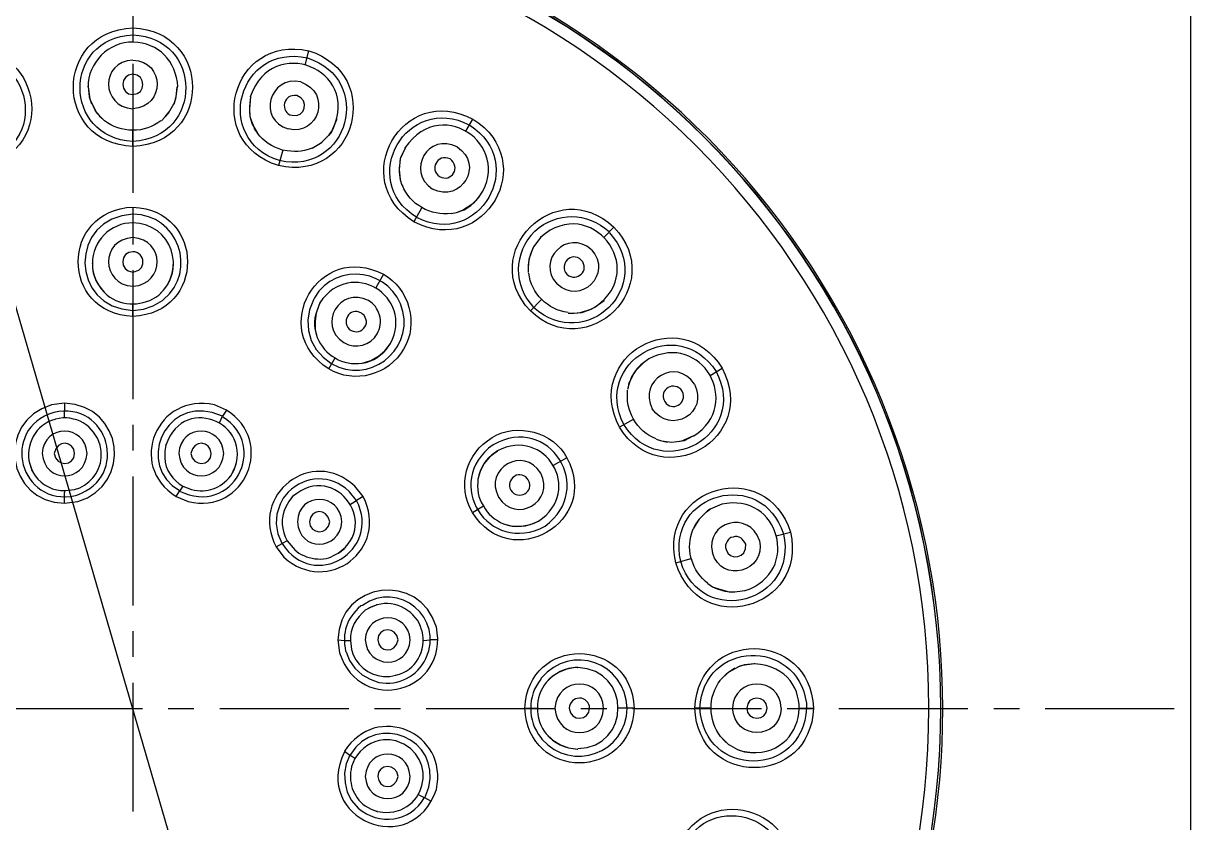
# Model space of a CAD drawing. Header units: millimetres. Extents: x 3631 to 3841, y 294 to 591.
# Drawn here: x 3679.7 to 3737.2, y 500.8 to 540.2 of the extents above; entities that cross this region are included whole.
import ezdxf

# ---------------------------------------------------------------- set-up
doc = ezdxf.new("R2010")
doc.units = ezdxf.units.MM
doc.header["$LTSCALE"] = 0.1
doc.linetypes.add('CENTERX2', pattern=[101.6, 63.5, -12.7, 12.7, -12.7])
for name, color, linetype in [('_U+B808_U+C774_U+C5B4 1', 7, 'Continuous'), ('CENTER', 1, 'CENTERX2'), ('DIM', 3, 'Continuous')]:
    doc.layers.add(name, color=color, linetype=linetype)

msp = doc.modelspace()

# ---------------------------------------------------------------- linework, layer by layer
at = {"layer": '_U+B808_U+C774_U+C5B4 1', "color": 7, "lineweight": 30}
for p, q in [((3685.116, 539.964), (3685.116, 539.264)), ((3693.593, 538.134), (3693.781, 538.834)), ((3682.91, 537.058), (3682.91, 537.085)), ((3682.91, 537.058), (3682.991, 536.466)), ((3682.91, 537.058), (3682.964, 536.574)), ((3687.296, 537.058), (3687.215, 536.466)), ((3687.242, 536.574), (3687.296, 537.058)), ((3687.296, 537.058), (3687.323, 537.058)), ((3682.964, 536.574), (3682.991, 536.466)), ((3682.991, 536.466), (3683.045, 536.331)), ((3682.991, 536.466), (3683.071, 536.224)), ((3683.045, 536.331), (3683.341, 535.766)), ((3686.866, 535.766), (3687.135, 536.224)), ((3687.215, 536.466), (3687.135, 536.224)), ((3687.162, 536.304), (3687.135, 536.197)), ((3687.215, 536.466), (3687.162, 536.304)), ((3687.215, 536.466), (3687.242, 536.574)), ((3690.902, 536.574), (3690.848, 535.982)), ((3690.902, 536.574), (3690.848, 536.089)), ((3690.902, 536.6), (3690.902, 536.574)), ((3683.152, 536.089), (3683.26, 535.901)), ((3683.448, 535.659), (3683.26, 535.901)), ((3683.341, 535.766), (3683.717, 535.39)), ((3683.502, 535.578), (3683.448, 535.659)), ((3686.516, 535.39), (3686.866, 535.766)), ((3686.704, 535.578), (3686.892, 535.82)), ((3690.848, 536.089), (3690.848, 535.982)), ((3690.848, 535.982), (3690.848, 535.874)), ((3690.848, 535.982), (3690.875, 535.605)), ((3690.848, 535.874), (3690.875, 535.605)), ((3690.875, 535.605), (3690.983, 535.228)), ((3690.875, 535.605), (3690.956, 535.363)), ((3683.502, 535.578), (3683.717, 535.39)), ((3686.516, 535.39), (3686.704, 535.578)), ((3690.956, 535.363), (3691.063, 535.094)), ((3690.983, 535.228), (3691.252, 534.771)), ((3691.063, 535.094), (3691.09, 534.986)), ((3694.911, 534.878), (3695.153, 535.443)), ((3695.153, 535.443), (3695.153, 535.47)), ((3701.504, 534.878), (3701.854, 535.47)), ((3685.116, 534.125), (3685.116, 534.905)), ((3691.09, 534.986), (3691.252, 534.771)), ((3694.4, 534.313), (3694.777, 534.69)), ((3694.75, 534.663), (3694.83, 534.744)), ((3694.777, 534.69), (3694.911, 534.878)), ((3694.911, 534.878), (3694.83, 534.744)), ((3694.911, 534.878), (3694.965, 534.986)), ((3692.489, 533.937), (3692.274, 533.183)), ((3692.436, 533.963), (3692.489, 533.937)), ((3693.943, 534.044), (3694.185, 534.179)), ((3693.943, 534.044), (3694.185, 534.179)), ((3694.185, 534.179), (3694.427, 534.34)), ((3694.185, 534.179), (3694.4, 534.313)), ((3698.517, 534.044), (3698.275, 533.506)), ((3698.517, 534.044), (3698.302, 533.614)), ((3698.517, 534.071), (3698.517, 534.044)), ((3698.275, 533.506), (3698.221, 532.995)), ((3698.275, 533.506), (3698.248, 533.371)), ((3698.302, 533.614), (3698.275, 533.506)), ((3698.221, 533.102), (3698.221, 532.86)), ((3698.221, 532.995), (3698.275, 532.483)), ((3698.221, 532.86), (3698.248, 532.591)), ((3698.248, 532.591), (3698.275, 532.483)), ((3698.275, 532.483), (3698.356, 532.214)), ((3698.275, 532.483), (3698.356, 532.214)), ((3701.746, 531.219), (3702.123, 531.595)), ((3702.123, 531.595), (3702.311, 531.865)), ((3702.311, 531.865), (3702.311, 531.891)), ((3685.116, 531.138), (3685.116, 530.358)), ((3699.324, 531.084), (3698.948, 530.411)), ((3701.046, 530.869), (3701.423, 531.003)), ((3701.342, 530.977), (3701.8, 531.273)), ((3701.423, 531.003), (3701.746, 531.219)), ((3701.8, 531.273), (3701.934, 531.38)), ((3701.934, 531.38), (3702.015, 531.461)), ((3700.777, 530.815), (3701.046, 530.869)), ((3700.777, 530.815), (3701.046, 530.869)), ((3701.046, 530.869), (3701.342, 530.977)), ((3708.312, 529.658), (3708.796, 530.142)), ((3708.554, 529.9), (3708.554, 529.927)), ((3708.581, 529.873), (3708.554, 529.9)), ((3705.19, 529.658), (3704.841, 529.174)), ((3705.19, 529.658), (3704.894, 529.254)), ((3705.19, 529.658), (3705.19, 529.685)), ((3704.733, 528.931), (3704.598, 528.555)), ((3704.679, 528.824), (3704.625, 528.582)), ((3704.787, 529.066), (3704.679, 528.824)), ((3704.841, 529.174), (3704.733, 528.931)), ((3704.841, 529.174), (3704.787, 529.066)), ((3704.894, 529.254), (3704.841, 529.174)), ((3704.625, 528.582), (3704.571, 528.286)), ((3704.598, 528.555), (3704.571, 528.178)), ((3704.571, 528.286), (3704.571, 528.178)), ((3704.571, 528.178), (3704.571, 527.909)), ((3704.571, 528.178), (3704.571, 527.909)), ((3697.441, 527.828), (3697.064, 527.156)), ((3686.112, 526.268), (3686.57, 526.537)), ((3686.57, 526.537), (3686.623, 526.59)), ((3693.996, 526.564), (3693.808, 526.079)), ((3694.05, 526.671), (3693.996, 526.564)), ((3694.319, 526.429), (3694.265, 526.294)), ((3694.319, 526.402), (3694.265, 526.294)), ((3705.217, 526.564), (3704.679, 526.025)), ((3707.827, 526.187), (3708.312, 526.537)), ((3708.312, 526.537), (3708.312, 526.564)), ((3685.116, 525.756), (3685.116, 526.375)), ((3685.116, 526.052), (3685.628, 526.106)), ((3685.628, 526.106), (3686.112, 526.268)), ((3693.808, 526.079), (3693.727, 525.568)), ((3694.131, 525.918), (3694.077, 525.514)), ((3694.265, 526.294), (3694.131, 525.918)), ((3706.536, 525.918), (3706.832, 525.918)), ((3706.536, 525.918), (3706.832, 525.918)), ((3706.832, 525.918), (3707.208, 525.945)), ((3706.832, 525.918), (3707.128, 525.945)), ((3707.128, 525.945), (3707.666, 526.106)), ((3707.208, 525.945), (3707.585, 526.079)), ((3707.585, 526.079), (3707.827, 526.187)), ((3707.666, 526.106), (3707.827, 526.187)), ((3707.827, 526.187), (3707.908, 526.241)), ((3693.727, 525.568), (3693.754, 525.057)), ((3694.077, 525.514), (3694.077, 525.11)), ((3693.754, 525.057), (3693.889, 524.572)), ((3694.077, 525.11), (3694.185, 524.707)), ((3693.889, 524.572), (3694.131, 524.115)), ((3694.131, 524.115), (3694.481, 523.738)), ((3697.521, 524.061), (3697.79, 524.411)), ((3697.71, 524.303), (3697.79, 524.411)), ((3694.481, 523.738), (3694.857, 523.442)), ((3694.75, 523.173), (3695.073, 523.711)), ((3696.391, 523.442), (3696.822, 523.577)), ((3696.822, 523.577), (3697.198, 523.792)), ((3697.198, 523.792), (3697.521, 524.061)), ((3710.518, 523.657), (3710.115, 523.361)), ((3710.518, 523.657), (3710.249, 523.469)), ((3710.518, 523.657), (3710.518, 523.684)), ((3694.857, 523.442), (3694.911, 523.415)), ((3709.872, 523.092), (3709.657, 522.769)), ((3709.792, 522.985), (3709.684, 522.769)), ((3709.953, 523.2), (3709.792, 522.985)), ((3710.249, 523.469), (3709.872, 523.092)), ((3710.034, 523.281), (3709.953, 523.2)), ((3710.115, 523.361), (3710.034, 523.281)), ((3713.532, 522.85), (3714.124, 523.2)), ((3709.523, 522.393), (3709.469, 522.151)), ((3709.523, 522.393), (3709.469, 522.151)), ((3709.657, 522.769), (3709.523, 522.393)), ((3709.523, 522.393), (3709.55, 522.5)), ((3709.684, 522.769), (3709.55, 522.5)), ((3681.753, 521.478), (3681.107, 521.397)), ((3681.753, 521.478), (3681.753, 521.101)), ((3689.718, 521.128), (3689.126, 521.397)), ((3681.295, 520.697), (3681.269, 520.671)), ((3681.753, 520.751), (3681.753, 521.101)), ((3689.529, 520.832), (3689.018, 521.02)), ((3689.368, 520.509), (3689.529, 520.832)), ((3689.718, 521.128), (3689.529, 520.832)), ((3709.738, 520.671), (3709.065, 520.294)), ((3710.868, 519.702), (3711.137, 519.621)), ((3710.868, 519.702), (3711.137, 519.621)), ((3711.137, 519.621), (3711.648, 519.567)), ((3711.137, 519.621), (3711.433, 519.567)), ((3711.648, 519.567), (3712.133, 519.621)), ((3711.971, 519.594), (3712.133, 519.621)), ((3712.133, 519.621), (3712.698, 519.863)), ((3712.133, 519.621), (3712.267, 519.648)), ((3712.267, 519.648), (3712.698, 519.863)), ((3712.698, 519.863), (3712.725, 519.863)), ((3683.556, 519.11), (3683.502, 519.406)), ((3683.556, 519.11), (3683.502, 519.406)), ((3683.556, 518.787), (3683.556, 519.11)), ((3683.556, 518.787), (3683.556, 519.11)), ((3686.731, 519.406), (3686.677, 519.11)), ((3686.731, 519.406), (3686.677, 519.11)), ((3686.677, 519.11), (3686.677, 518.787)), ((3686.677, 519.11), (3686.677, 518.787)), ((3702.957, 519.056), (3702.661, 518.814)), ((3680.031, 518.491), (3680.138, 518.168)), ((3680.031, 518.491), (3680.138, 518.195)), ((3690.095, 518.195), (3690.202, 518.491)), ((3702.392, 518.491), (3702.203, 518.114)), ((3702.661, 518.814), (3702.392, 518.491)), ((3706.482, 518.787), (3705.809, 518.41)), ((3680.138, 518.195), (3680.3, 517.899)), ((3680.138, 518.168), (3680.3, 517.899)), ((3689.933, 517.899), (3690.095, 518.195)), ((3702.203, 518.114), (3702.096, 517.737)), ((3681.78, 517.172), (3682.237, 517.226)), ((3687.565, 517.388), (3687.404, 517.146)), ((3687.565, 517.388), (3687.996, 517.226)), ((3696.445, 516.876), (3696.041, 517.388)), ((3681.753, 517.065), (3681.78, 517.172)), ((3681.753, 516.876), (3681.753, 517.065)), ((3681.753, 516.554), (3681.753, 516.876)), ((3681.753, 516.554), (3682.399, 516.634)), ((3682.291, 516.93), (3682.345, 516.957)), ((3687.242, 516.876), (3687.404, 517.146)), ((3687.242, 516.876), (3687.834, 516.634)), ((3692.516, 516.796), (3692.355, 516.5)), ((3692.759, 517.092), (3692.516, 516.796)), ((3692.785, 516.634), (3692.624, 516.338)), ((3692.785, 516.634), (3692.624, 516.338)), ((3692.974, 516.876), (3692.785, 516.634)), ((3692.974, 516.876), (3692.785, 516.634)), ((3695.772, 517.119), (3695.745, 517.146)), ((3696.122, 516.688), (3695.772, 517.119)), ((3695.826, 516.5), (3696.122, 516.688)), ((3696.445, 516.876), (3696.122, 516.688)), ((3692.355, 516.5), (3692.193, 516.015)), ((3701.827, 516.096), (3702.365, 516.419)), ((3713.397, 516.177), (3712.967, 515.746)), ((3713.317, 516.096), (3712.994, 515.773)), ((3713.344, 516.123), (3713.532, 516.258)), ((3713.532, 516.258), (3713.397, 516.177)), ((3714.097, 516.5), (3713.532, 516.258)), ((3713.64, 516.311), (3713.532, 516.258)), ((3714.097, 516.5), (3713.64, 516.311)), ((3714.097, 516.5), (3714.097, 516.527)), ((3692.193, 516.015), (3692.167, 515.531)), ((3692.167, 515.531), (3692.247, 515.047)), ((3703.361, 515.531), (3703.791, 515.423)), ((3704.249, 515.423), (3704.679, 515.504)), ((3704.679, 515.504), (3705.083, 515.666)), ((3712.967, 515.746), (3712.698, 515.289)), ((3712.832, 515.531), (3712.698, 515.289)), ((3712.994, 515.773), (3712.832, 515.531)), ((3692.247, 515.047), (3692.436, 514.589)), ((3703.791, 515.423), (3704.249, 515.423)), ((3716.788, 514.939), (3717.488, 515.127)), ((3692.167, 514.401), (3692.463, 514.562)), ((3692.167, 514.401), (3692.543, 513.89)), ((3692.436, 514.589), (3692.463, 514.562)), ((3692.705, 514.697), (3692.463, 514.562)), ((3692.705, 514.697), (3693.001, 514.347)), ((3695.288, 514.132), (3695.53, 514.32)), ((3692.785, 514.132), (3692.785, 514.159)), ((3694.992, 513.97), (3695.288, 514.132)), ((3711.837, 513.62), (3712.59, 513.836)), ((3712.59, 513.836), (3712.617, 513.782)), ((3713.424, 512.598), (3713.64, 512.436)), ((3713.424, 512.598), (3713.64, 512.436)), ((3713.64, 512.436), (3713.936, 512.329)), ((3713.64, 512.436), (3713.882, 512.329)), ((3713.882, 512.329), (3714.259, 512.221)), ((3713.936, 512.329), (3714.474, 512.194)), ((3714.259, 512.221), (3714.635, 512.167)), ((3714.474, 512.194), (3714.635, 512.194)), ((3714.635, 512.167), (3715.227, 512.248)), ((3714.635, 512.194), (3714.743, 512.194)), ((3714.743, 512.194), (3715.227, 512.248)), ((3715.227, 512.248), (3715.254, 512.248)), ((3696.418, 511.522), (3696.337, 511.495)), ((3697.145, 511.549), (3696.822, 511.441)), ((3697.145, 511.549), (3696.849, 511.441)), ((3696.822, 511.441), (3696.553, 511.279)), ((3696.849, 511.441), (3696.553, 511.279)), ((3699.351, 510.257), (3699.324, 510.311)), ((3695.207, 509.826), (3695.288, 509.181)), ((3695.207, 509.826), (3695.53, 509.799)), ((3695.53, 509.799), (3695.826, 509.799)), ((3695.826, 509.799), (3695.88, 509.342)), ((3699.405, 509.799), (3699.755, 509.826)), ((3700.132, 509.826), (3699.755, 509.826)), ((3715.712, 508.642), (3715.12, 508.562)), ((3715.227, 508.589), (3715.12, 508.562)), ((3715.712, 508.642), (3715.227, 508.589)), ((3715.712, 508.642), (3715.712, 508.669)), ((3697.441, 508.023), (3697.764, 508.023)), ((3697.441, 508.023), (3697.764, 508.023)), ((3697.764, 508.023), (3698.06, 508.077)), ((3697.764, 508.023), (3698.06, 508.077)), ((3705.755, 508.023), (3705.459, 507.727)), ((3706.105, 508.239), (3705.755, 508.023)), ((3706.482, 508.373), (3706.105, 508.239)), ((3706.886, 508.454), (3706.482, 508.373)), ((3707.02, 508.454), (3706.886, 508.454)), ((3714.42, 508.212), (3714.043, 507.862)), ((3714.232, 508.05), (3714.043, 507.862)), ((3714.312, 508.131), (3714.232, 508.05)), ((3714.555, 508.293), (3714.312, 508.131)), ((3714.985, 508.535), (3714.42, 508.212)), ((3714.743, 508.427), (3714.555, 508.293)), ((3715.12, 508.562), (3714.877, 508.481)), ((3715.12, 508.562), (3714.985, 508.535)), ((3705.217, 507.943), (3705.19, 507.889)), ((3704.41, 506.463), (3705.029, 506.463)), ((3709.792, 506.463), (3709.011, 506.463)), ((3713.559, 506.463), (3712.779, 506.463)), ((3717.918, 506.463), (3718.618, 506.463)), ((3705.459, 505.198), (3705.782, 504.875)), ((3697.764, 504.902), (3697.441, 504.902)), ((3697.764, 504.902), (3697.441, 504.902)), ((3698.06, 504.848), (3697.764, 504.902)), ((3698.06, 504.848), (3697.764, 504.902)), ((3705.19, 505.01), (3705.244, 504.929)), ((3705.782, 504.875), (3706.159, 504.66)), ((3706.159, 504.66), (3706.563, 504.498)), ((3714.043, 505.064), (3714.42, 504.687)), ((3714.043, 505.064), (3714.232, 504.848)), ((3714.232, 504.848), (3714.447, 504.66)), ((3714.42, 504.687), (3714.877, 504.418)), ((3695.53, 504.337), (3695.799, 504.149)), ((3696.041, 503.987), (3695.799, 504.149)), ((3696.041, 503.987), (3695.88, 503.584)), ((3706.563, 504.498), (3707.02, 504.445)), ((3714.851, 504.445), (3714.958, 504.391)), ((3714.877, 504.418), (3715.12, 504.337)), ((3714.958, 504.391), (3715.12, 504.337)), ((3715.12, 504.337), (3715.712, 504.256)), ((3715.12, 504.337), (3715.227, 504.31)), ((3715.712, 504.256), (3715.712, 504.283)), ((3699.486, 502.05), (3699.674, 502.561)), ((3699.163, 502.211), (3699.486, 502.05)), ((3699.809, 501.861), (3699.486, 502.05)), ((3696.553, 501.646), (3696.849, 501.485)), ((3696.553, 501.646), (3696.849, 501.485)), ((3696.849, 501.485), (3697.145, 501.377)), ((3696.849, 501.485), (3697.145, 501.377))]:
    msp.add_line(p, q, dxfattribs=at)
at = {"layer": '_U+B808_U+C774_U+C5B4 1', "color": 7, "lineweight": 25}
for p, q in [((3682.91, 537.058), (3682.91, 537.085)), ((3687.323, 537.058), (3687.323, 537.085)), ((3690.902, 536.574), (3690.902, 536.6)), ((3695.153, 535.443), (3695.153, 535.47)), ((3698.517, 534.044), (3698.517, 534.071)), ((3702.311, 531.865), (3702.311, 531.891)), ((3705.19, 529.658), (3705.19, 529.685)), ((3683.125, 528.34), (3683.125, 528.366)), ((3687.108, 528.34), (3687.108, 528.366)), ((3694.319, 526.402), (3694.319, 526.429)), ((3708.312, 526.537), (3708.312, 526.564)), ((3697.79, 524.411), (3697.79, 524.438)), ((3710.518, 523.657), (3710.518, 523.684)), ((3712.698, 519.863), (3712.725, 519.863)), ((3683.502, 519.406), (3683.502, 519.433)), ((3686.731, 519.406), (3686.731, 519.433)), ((3703.065, 519.137), (3703.065, 519.164)), ((3680.031, 518.491), (3680.031, 518.518)), ((3690.202, 518.491), (3690.202, 518.518)), ((3692.974, 516.876), (3692.974, 516.903)), ((3714.097, 516.5), (3714.097, 516.527)), ((3705.056, 515.666), (3705.083, 515.666)), ((3695.53, 514.32), (3695.53, 514.347)), ((3715.227, 512.248), (3715.254, 512.248)), ((3697.145, 511.549), (3697.145, 511.575)), ((3715.712, 508.642), (3715.712, 508.669)), ((3698.06, 508.077), (3698.06, 508.104)), ((3706.993, 508.454), (3707.02, 508.454)), ((3698.06, 504.848), (3698.06, 504.875)), ((3706.993, 504.445), (3707.02, 504.445)), ((3715.712, 504.256), (3715.712, 504.283)), ((3697.145, 501.377), (3697.145, 501.404))]:
    msp.add_line(p, q, dxfattribs=at)
at = {"layer": '_U+B808_U+C774_U+C5B4 1', "color": 7, "lineweight": 30}
for points in [[(3723.515, 517.146), (3717.967, 536.917), (3698.558, 549.179), (3678.309, 545.749)], [(3685.116, 546.234), (3663.096, 546.21), (3645.384, 528.475), (3645.319, 506.463)], [(3685.116, 546.234), (3663.133, 546.198), (3645.37, 528.461), (3645.346, 506.463)], [(3724.887, 506.463), (3724.834, 528.461), (3707.117, 546.19), (3685.116, 546.234)], [(3724.887, 506.463), (3724.857, 528.457), (3707.12, 546.212), (3685.116, 546.234)], [(3685.116, 545.642), (3663.47, 545.668), (3645.932, 528.095), (3645.911, 506.463)], [(3724.295, 506.463), (3724.312, 528.074), (3706.73, 545.675), (3685.116, 545.642)], [(3676.425, 538.834), (3680.257, 539.662), (3681.689, 534.365), (3677.959, 533.183)], [(3685.116, 534.125), (3681.209, 534.266), (3681.199, 539.806), (3685.116, 539.964)], [(3685.116, 534.367), (3681.647, 534.555), (3681.638, 539.476), (3685.116, 539.614)], [(3685.116, 539.964), (3689.02, 539.79), (3689.025, 534.29), (3685.116, 534.125)], [(3685.116, 539.614), (3688.541, 539.48), (3688.627, 534.583), (3685.116, 534.367)], [(3692.274, 533.183), (3688.551, 534.322), (3689.951, 539.661), (3693.781, 538.834)], [(3694.965, 534.986), (3696.315, 537.949), (3691.978, 539.657), (3690.902, 536.6)], [(3676.533, 538.484), (3679.916, 539.241), (3681.199, 534.456), (3677.878, 533.425)], [(3685.116, 539.264), (3683.943, 539.298), (3682.869, 538.235), (3682.91, 537.058)], [(3687.323, 537.058), (3687.248, 538.311), (3686.388, 539.235), (3685.116, 539.264)], [(3692.328, 533.425), (3689.005, 534.491), (3690.327, 539.232), (3693.7, 538.484)], [(3693.781, 538.834), (3697.505, 537.637), (3696.09, 532.318), (3692.274, 533.183)], [(3693.7, 538.484), (3696.983, 537.443), (3695.751, 532.686), (3692.328, 533.425)], [(3685.116, 537.677), (3684.451, 537.697), (3684.454, 536.66), (3685.116, 536.681)], [(3685.116, 536.681), (3685.77, 536.683), (3685.768, 537.676), (3685.116, 537.677)], [(3698.948, 530.411), (3695.64, 532.484), (3698.395, 537.298), (3701.854, 535.47)], [(3699.082, 530.627), (3696.136, 532.477), (3698.594, 536.79), (3701.692, 535.174)], [(3702.015, 531.461), (3704.068, 533.924), (3700.407, 536.788), (3698.517, 534.071)], [(3692.57, 536.251), (3692.538, 535.99), (3692.651, 535.69), (3692.947, 535.659)], [(3693.189, 536.627), (3692.811, 536.635), (3692.727, 536.579), (3692.57, 536.251)], [(3692.947, 535.659), (3693.589, 535.498), (3693.815, 536.424), (3693.189, 536.627)], [(3686.489, 535.39), (3685.719, 534.754), (3684.494, 534.775), (3683.717, 535.39)], [(3701.854, 535.47), (3705.176, 533.397), (3702.408, 528.594), (3698.948, 530.411)], [(3701.692, 535.174), (3704.607, 533.298), (3702.15, 529.057), (3699.082, 530.627)], [(3692.436, 533.963), (3691.972, 534.095), (3691.54, 534.377), (3691.252, 534.771)], [(3693.943, 534.044), (3693.378, 533.841), (3693.085, 533.839), (3692.489, 533.937)], [(3700.723, 533.506), (3700.102, 533.793), (3699.681, 532.969), (3700.212, 532.645)], [(3700.212, 532.645), (3700.806, 532.315), (3701.281, 533.113), (3700.723, 533.506)], [(3704.679, 526.025), (3702.003, 528.842), (3705.957, 532.824), (3708.796, 530.142)], [(3700.777, 530.815), (3699.798, 530.688), (3698.721, 531.263), (3698.382, 532.214)], [(3707.908, 526.241), (3710.555, 528.107), (3707.653, 531.795), (3705.19, 529.658)], [(3685.116, 525.756), (3681.517, 525.89), (3681.522, 530.986), (3685.116, 531.138)], [(3685.116, 531.138), (3688.697, 530.964), (3688.696, 525.908), (3685.116, 525.756)], [(3685.116, 530.788), (3681.952, 530.624), (3681.977, 526.161), (3685.116, 526.052)], [(3686.623, 526.59), (3688.333, 528), (3687.325, 530.785), (3685.116, 530.788)], [(3704.894, 529.954), (3706.003, 530.929), (3707.451, 530.905), (3708.554, 529.927)], [(3685.116, 530.358), (3684.016, 530.379), (3683.083, 529.43), (3683.125, 528.366)], [(3686.381, 526.806), (3687.793, 528.047), (3687.021, 530.317), (3685.116, 530.358)], [(3704.894, 529.954), (3703.824, 528.87), (3703.829, 527.28), (3704.841, 526.187)], [(3708.796, 530.142), (3711.477, 527.304), (3707.496, 523.349), (3704.679, 526.025)], [(3708.581, 529.873), (3710.871, 527.285), (3707.43, 523.889), (3704.841, 526.187)], [(3694.75, 523.173), (3691.724, 525.088), (3694.278, 529.493), (3697.441, 527.828)], [(3685.116, 528.931), (3684.5, 528.955), (3684.403, 527.996), (3685.116, 527.936)], [(3685.601, 528.447), (3685.631, 528.693), (3685.363, 528.962), (3685.116, 528.931)], [(3697.79, 524.411), (3698.996, 526.737), (3695.845, 528.688), (3694.319, 526.429)], [(3707.182, 528.528), (3706.707, 528.984), (3706.046, 528.321), (3706.482, 527.828)], [(3683.125, 528.366), (3683.075, 527.809), (3683.422, 527.143), (3683.852, 526.806)], [(3683.125, 528.34), (3683.09, 527.753), (3683.413, 527.178), (3683.852, 526.806)], [(3685.116, 527.936), (3685.402, 527.987), (3685.612, 528.133), (3685.601, 528.447)], [(3686.381, 526.806), (3686.819, 527.19), (3687.123, 527.748), (3687.108, 528.34)], [(3698.409, 525.998), (3697.904, 528.067), (3695.14, 528.521), (3694.05, 526.671)], [(3706.482, 527.828), (3706.975, 527.393), (3707.638, 528.053), (3707.182, 528.528)], [(3697.441, 527.828), (3698.716, 527.157), (3699.203, 525.365), (3698.436, 524.142)], [(3706.536, 525.945), (3705.536, 526.07), (3704.723, 526.883), (3704.598, 527.882)], [(3683.852, 526.806), (3684.142, 526.53), (3684.721, 526.352), (3685.116, 526.375)], [(3685.116, 526.375), (3685.57, 526.368), (3686.03, 526.516), (3686.381, 526.806)], [(3709.065, 520.294), (3707.248, 523.755), (3712.052, 526.523), (3714.124, 523.2)], [(3694.265, 526.294), (3694, 525.647), (3693.982, 525.365), (3694.185, 524.707)], [(3694.911, 523.415), (3696.672, 522.376), (3698.868, 524.014), (3698.409, 525.998)], [(3696.364, 525.918), (3695.767, 526.258), (3695.295, 525.428), (3695.853, 525.057)], [(3696.418, 525.864), (3696.418, 525.864), (3696.364, 525.918), (3696.364, 525.918)], [(3696.499, 525.81), (3696.499, 525.81), (3696.418, 525.864), (3696.418, 525.864)], [(3709.28, 520.428), (3707.715, 523.502), (3711.945, 525.95), (3713.828, 523.039)], [(3695.853, 525.057), (3696.108, 524.943), (3696.38, 524.997), (3696.526, 525.245)], [(3696.553, 525.702), (3696.553, 525.702), (3696.499, 525.81), (3696.499, 525.81)], [(3696.526, 525.245), (3696.526, 525.245), (3696.58, 525.326), (3696.58, 525.326)], [(3696.58, 525.622), (3696.58, 525.622), (3696.553, 525.702), (3696.553, 525.702)], [(3696.606, 525.514), (3696.606, 525.514), (3696.58, 525.622), (3696.58, 525.622)], [(3696.58, 525.326), (3696.58, 525.326), (3696.606, 525.433), (3696.606, 525.433)], [(3696.606, 525.433), (3696.606, 525.433), (3696.606, 525.514), (3696.606, 525.514)], [(3694.185, 524.707), (3694.384, 524.308), (3694.652, 523.902), (3695.073, 523.711)], [(3712.725, 519.863), (3715.181, 521.46), (3713.091, 525.023), (3710.518, 523.657)], [(3698.436, 524.142), (3697.689, 522.864), (3696.038, 522.401), (3694.75, 523.173)], [(3696.391, 523.442), (3696.92, 523.55), (3697.425, 523.833), (3697.71, 524.303)], [(3695.073, 523.711), (3695.454, 523.44), (3695.942, 523.403), (3696.391, 523.442)], [(3714.124, 523.2), (3715.952, 519.738), (3711.139, 516.987), (3709.065, 520.294)], [(3713.828, 523.039), (3715.445, 519.941), (3711.13, 517.482), (3709.28, 520.428)], [(3712.16, 522.07), (3711.766, 522.628), (3710.969, 522.152), (3711.299, 521.559)], [(3689.126, 521.397), (3686.32, 522.025), (3684.774, 518.429), (3687.242, 516.876)], [(3689.933, 517.899), (3691.369, 520.333), (3687.658, 522.09), (3686.731, 519.406)], [(3710.868, 519.729), (3709.916, 520.067), (3709.341, 521.144), (3709.469, 522.124)], [(3711.299, 521.559), (3711.622, 521.027), (3712.446, 521.449), (3712.16, 522.07)], [(3681.107, 521.397), (3678.341, 520.561), (3678.875, 516.59), (3681.753, 516.554)], [(3682.345, 516.957), (3684.978, 517.838), (3683.921, 521.642), (3681.215, 521.02)], [(3682.399, 516.634), (3685.125, 517.472), (3684.654, 521.368), (3681.753, 521.478)], [(3689.018, 521.02), (3686.636, 521.629), (3685.278, 518.438), (3687.404, 517.172)], [(3681.215, 521.02), (3678.534, 520.206), (3679.539, 516.346), (3682.291, 516.93)], [(3681.269, 520.671), (3680.333, 520.464), (3679.785, 519.389), (3680.031, 518.491)], [(3683.502, 519.406), (3683.223, 520.384), (3682.279, 520.935), (3681.295, 520.697)], [(3687.404, 517.146), (3690.001, 515.874), (3691.858, 519.361), (3689.529, 520.805)], [(3687.834, 516.634), (3690.633, 515.946), (3692.162, 519.613), (3689.718, 521.128)], [(3705.406, 515.423), (3707.94, 517.296), (3705.591, 520.988), (3702.849, 519.433)], [(3702.795, 519.783), (3704.012, 520.55), (3705.813, 520.062), (3706.482, 518.787)], [(3705.083, 515.666), (3707.341, 517.191), (3705.39, 520.343), (3703.065, 519.137)], [(3682.237, 519.002), (3682.229, 519.621), (3681.356, 519.719), (3681.242, 519.002)], [(3688.964, 519.002), (3688.956, 519.621), (3688.083, 519.719), (3687.969, 519.002)], [(3701.827, 516.096), (3701.054, 517.381), (3701.516, 519.037), (3702.795, 519.783)], [(3681.242, 519.002), (3681.315, 518.329), (3682.242, 518.372), (3682.237, 519.002)], [(3687.969, 519.002), (3688.042, 518.329), (3688.969, 518.372), (3688.964, 519.002)], [(3696.041, 517.388), (3693.931, 519.384), (3690.803, 516.95), (3692.167, 514.401)], [(3702.849, 519.433), (3700.292, 517.615), (3702.609, 513.914), (3705.406, 515.423)], [(3702.957, 519.056), (3702.469, 518.782), (3702.215, 518.264), (3702.096, 517.737)], [(3703.065, 519.137), (3703.065, 519.137), (3702.957, 519.056), (3702.957, 519.056)], [(3702.957, 519.056), (3702.957, 519.056), (3703.065, 519.137), (3703.065, 519.137)], [(3682.237, 517.226), (3682.942, 517.402), (3683.491, 518.063), (3683.556, 518.787)], [(3686.677, 518.787), (3686.695, 518.208), (3687.087, 517.688), (3687.565, 517.388)], [(3694.992, 513.97), (3697.491, 515.282), (3695.119, 518.733), (3692.974, 516.876)], [(3706.482, 518.787), (3708.163, 515.644), (3703.719, 513.063), (3701.827, 516.096)], [(3711.837, 513.62), (3710.972, 517.437), (3716.287, 518.849), (3717.488, 515.127)], [(3680.3, 517.899), (3680.627, 517.465), (3681.225, 517.123), (3681.78, 517.172)], [(3687.996, 517.226), (3688.805, 517.051), (3689.405, 517.27), (3689.933, 517.899)], [(3695.745, 517.146), (3694.875, 517.964), (3693.604, 517.953), (3692.759, 517.092)], [(3703.899, 517.872), (3703.651, 517.727), (3703.596, 517.455), (3703.71, 517.199)], [(3703.979, 517.926), (3703.979, 517.926), (3703.899, 517.872), (3703.899, 517.872)], [(3704.087, 517.953), (3704.087, 517.953), (3703.979, 517.926), (3703.979, 517.926)], [(3704.168, 517.953), (3704.168, 517.953), (3704.087, 517.953), (3704.087, 517.953)], [(3704.275, 517.926), (3704.275, 517.926), (3704.168, 517.953), (3704.168, 517.953)], [(3704.356, 517.899), (3704.356, 517.899), (3704.275, 517.926), (3704.275, 517.926)], [(3704.464, 517.845), (3704.464, 517.845), (3704.356, 517.899), (3704.356, 517.899)], [(3704.518, 517.764), (3704.518, 517.764), (3704.464, 517.845), (3704.464, 517.845)], [(3712.079, 513.674), (3711.342, 517.096), (3716.084, 518.329), (3717.138, 515.047)], [(3702.096, 517.737), (3702.057, 517.289), (3702.094, 516.801), (3702.365, 516.419)], [(3703.71, 517.199), (3704.082, 516.641), (3704.912, 517.114), (3704.571, 517.711)], [(3704.571, 517.711), (3704.571, 517.711), (3704.518, 517.764), (3704.518, 517.764)], [(3687.404, 517.172), (3687.404, 517.172), (3687.404, 517.146), (3687.404, 517.146)], [(3692.463, 514.562), (3694.006, 512.171), (3697.389, 514.211), (3696.122, 516.688)], [(3692.543, 513.89), (3694.72, 511.963), (3697.763, 514.297), (3696.445, 516.876)], [(3701.531, 470.109), (3719.455, 478.289), (3728.798, 498.141), (3723.515, 517.146)], [(3715.254, 512.248), (3718.019, 513.168), (3716.951, 517.121), (3714.097, 516.5)], [(3692.624, 516.338), (3692.355, 515.828), (3692.445, 515.197), (3692.705, 514.697)], [(3694.804, 515.639), (3694.689, 516.355), (3693.816, 516.258), (3693.808, 515.639)], [(3702.365, 516.419), (3702.556, 515.999), (3702.961, 515.731), (3703.361, 515.531)], [(3693.808, 515.639), (3693.803, 515.009), (3694.73, 514.965), (3694.804, 515.639)], [(3703.361, 515.531), (3703.901, 515.328), (3704.558, 515.386), (3705.056, 515.666)], [(3717.488, 515.127), (3718.315, 511.298), (3712.975, 509.897), (3711.837, 513.62)], [(3717.138, 515.047), (3717.897, 511.666), (3713.135, 510.356), (3712.079, 513.674)], [(3712.59, 513.836), (3712.468, 514.414), (3712.504, 514.736), (3712.698, 515.289)], [(3715.281, 514.535), (3715.173, 514.773), (3714.938, 514.999), (3714.662, 514.885)], [(3693.001, 514.347), (3693.408, 513.85), (3694.411, 513.623), (3694.992, 513.97)], [(3714.312, 514.562), (3714.312, 514.562), (3714.285, 514.482), (3714.285, 514.482)], [(3714.285, 514.482), (3714.285, 514.482), (3714.285, 514.374), (3714.285, 514.374)], [(3714.285, 514.374), (3714.285, 514.374), (3714.312, 514.266), (3714.312, 514.266)], [(3714.366, 514.67), (3714.366, 514.67), (3714.312, 514.562), (3714.312, 514.562)], [(3714.312, 514.266), (3714.457, 513.7), (3715.384, 513.83), (3715.281, 514.535)], [(3714.42, 514.751), (3714.42, 514.751), (3714.366, 514.67), (3714.366, 514.67)], [(3714.474, 514.804), (3714.474, 514.804), (3714.42, 514.751), (3714.42, 514.751)], [(3714.555, 514.858), (3714.555, 514.858), (3714.474, 514.804), (3714.474, 514.804)], [(3714.662, 514.885), (3714.662, 514.885), (3714.555, 514.858), (3714.555, 514.858)], [(3713.424, 512.598), (3713.031, 512.886), (3712.749, 513.318), (3712.617, 513.782)], [(3700.051, 510.445), (3699.249, 513.217), (3695.245, 512.697), (3695.207, 509.826)], [(3699.54, 508.911), (3700.471, 510.894), (3698.192, 512.802), (3696.418, 511.522)], [(3696.337, 511.495), (3695.612, 510.867), (3695.409, 510.193), (3695.584, 509.261)], [(3699.324, 510.311), (3699.096, 511.227), (3698.046, 511.801), (3697.145, 511.549)], [(3696.553, 511.279), (3696.117, 510.927), (3695.785, 510.376), (3695.826, 509.799)], [(3695.288, 509.181), (3696.315, 506.043), (3700.716, 507.253), (3700.051, 510.472)], [(3698.167, 509.826), (3698.094, 510.5), (3697.166, 510.456), (3697.172, 509.826)], [(3712.779, 506.463), (3712.946, 510.374), (3718.439, 510.361), (3718.618, 506.463)], [(3697.172, 509.826), (3697.18, 509.207), (3698.052, 509.11), (3698.167, 509.826)], [(3698.06, 508.077), (3699.03, 508.308), (3699.592, 509.302), (3699.351, 510.257)], [(3704.41, 506.463), (3704.564, 510.034), (3709.616, 510.045), (3709.792, 506.463)], [(3713.021, 506.463), (3713.187, 509.788), (3717.805, 509.972), (3718.268, 506.705)], [(3695.584, 509.261), (3695.584, 509.261), (3695.611, 509.234), (3695.611, 509.234)], [(3695.611, 509.234), (3695.611, 509.234), (3695.772, 508.804), (3695.772, 508.804)], [(3695.88, 509.342), (3696.04, 508.634), (3696.716, 508.058), (3697.441, 508.023)], [(3709.442, 506.463), (3709.373, 508.715), (3706.676, 509.663), (3705.217, 507.943)], [(3695.772, 508.804), (3695.772, 508.804), (3696.041, 508.427), (3696.041, 508.427)], [(3697.225, 507.727), (3698.2, 507.553), (3699.115, 508.018), (3699.54, 508.911)], [(3715.227, 504.31), (3718.428, 503.796), (3718.977, 508.456), (3715.712, 508.642)], [(3696.041, 508.427), (3696.041, 508.427), (3696.391, 508.104), (3696.391, 508.104)], [(3696.391, 508.104), (3696.391, 508.104), (3696.795, 507.889), (3696.795, 507.889)], [(3706.993, 508.454), (3706.402, 508.47), (3705.844, 508.166), (3705.459, 507.727)], [(3707.02, 504.472), (3709.648, 504.537), (3709.653, 508.365), (3707.02, 508.454)], [(3696.795, 507.889), (3696.795, 507.889), (3697.225, 507.727), (3697.225, 507.727)], [(3705.19, 507.889), (3704.529, 507.064), (3704.529, 505.834), (3705.19, 505.01)], [(3705.459, 507.727), (3705.17, 507.377), (3705.022, 506.916), (3705.029, 506.463)], [(3714.043, 505.064), (3713.428, 505.84), (3713.407, 507.066), (3714.043, 507.835)], [(3707.101, 506.947), (3706.786, 506.958), (3706.64, 506.748), (3706.59, 506.463)], [(3707.585, 506.463), (3707.616, 506.709), (3707.347, 506.978), (3707.101, 506.947)], [(3716.331, 506.463), (3716.329, 507.114), (3715.336, 507.116), (3715.335, 506.463)], [(3645.319, 506.463), (3645.373, 484.433), (3663.097, 466.72), (3685.116, 466.665)], [(3645.346, 506.463), (3645.363, 484.482), (3663.126, 466.702), (3685.116, 466.692)], [(3645.911, 506.463), (3645.967, 484.748), (3663.407, 467.317), (3685.116, 467.257)], [(3685.116, 467.257), (3706.767, 467.289), (3724.3, 484.8), (3724.295, 506.463)], [(3685.116, 466.692), (3707.121, 466.709), (3724.843, 484.482), (3724.887, 506.463)], [(3685.116, 466.665), (3707.118, 466.718), (3724.867, 484.447), (3724.887, 506.463)], [(3700.051, 502.453), (3700.669, 505.265), (3697.089, 506.773), (3695.53, 504.337)], [(3699.674, 502.561), (3700.279, 504.931), (3697.128, 506.285), (3695.826, 504.176)], [(3709.792, 506.463), (3709.635, 502.862), (3704.545, 502.862), (3704.41, 506.463)], [(3705.029, 506.463), (3705.006, 506.067), (3705.184, 505.489), (3705.459, 505.198)], [(3705.244, 504.929), (3706.709, 503.268), (3709.413, 504.239), (3709.442, 506.463)], [(3706.59, 506.463), (3706.65, 505.749), (3707.609, 505.847), (3707.585, 506.463)], [(3718.618, 506.463), (3718.469, 502.555), (3712.918, 502.547), (3712.779, 506.463)], [(3718.268, 506.463), (3718.107, 502.999), (3713.228, 502.962), (3713.021, 506.463)], [(3715.335, 506.463), (3715.313, 505.8), (3716.35, 505.797), (3716.331, 506.463)], [(3718.268, 506.705), (3718.268, 506.705), (3718.268, 506.463), (3718.268, 506.463)], [(3705.459, 505.198), (3705.833, 504.74), (3706.407, 504.472), (3706.993, 504.445)], [(3697.441, 504.902), (3696.867, 504.848), (3696.337, 504.483), (3696.041, 503.987)], [(3697.145, 501.377), (3699.498, 500.887), (3700.348, 504.11), (3698.06, 504.848)], [(3695.53, 504.31), (3693.886, 501.016), (3698.855, 498.938), (3700.051, 502.453)], [(3695.799, 504.149), (3695.799, 504.149), (3695.611, 503.718), (3695.611, 503.718)], [(3695.826, 504.176), (3695.826, 504.176), (3695.799, 504.149), (3695.799, 504.149)], [(3695.611, 503.718), (3695.611, 503.718), (3695.53, 503.261), (3695.53, 503.261)], [(3695.88, 503.584), (3695.704, 502.837), (3695.923, 502.109), (3696.553, 501.646)], [(3698.167, 503.099), (3698.094, 503.772), (3697.166, 503.729), (3697.172, 503.099)], [(3695.53, 503.261), (3695.53, 503.261), (3695.557, 502.776), (3695.557, 502.776)], [(3697.172, 503.099), (3697.18, 502.48), (3698.052, 502.383), (3698.167, 503.099)], [(3711.837, 499.305), (3713.014, 503.036), (3718.313, 501.593), (3717.488, 497.771)], [(3695.557, 502.776), (3695.557, 502.776), (3695.665, 502.319), (3695.665, 502.319)], [(3695.665, 502.319), (3695.665, 502.319), (3695.88, 501.915), (3695.88, 501.915)], [(3712.079, 499.224), (3713.137, 502.554), (3717.878, 501.259), (3717.138, 497.879)], [(3695.88, 501.915), (3695.88, 501.915), (3696.203, 501.538), (3696.203, 501.538)], [(3696.203, 501.538), (3697.209, 500.649), (3698.793, 500.845), (3699.459, 502.05)]]:
    msp.add_open_spline(points, degree=3, dxfattribs=at)
at = {"layer": '_U+B808_U+C774_U+C5B4 1', "color": 7, "lineweight": 25}
for points in [[(3685.116, 538.376), (3683.51, 538.309), (3683.52, 536.062), (3685.116, 535.982)], [(3685.116, 538.376), (3686.69, 538.315), (3686.71, 536.073), (3685.116, 535.982)], [(3693.377, 537.3), (3691.822, 537.633), (3691.225, 535.443), (3692.759, 534.986)], [(3693.377, 537.3), (3694.922, 536.767), (3694.26, 534.618), (3692.759, 534.986)], [(3701.073, 534.098), (3699.661, 534.837), (3698.537, 532.927), (3699.862, 532.026)], [(3701.073, 534.098), (3702.421, 533.232), (3701.281, 531.308), (3699.862, 532.026)], [(3707.693, 529.039), (3706.506, 530.094), (3704.91, 528.498), (3705.998, 527.344)], [(3685.116, 529.631), (3683.51, 529.557), (3683.517, 527.338), (3685.116, 527.236)], [(3685.116, 527.236), (3686.72, 527.351), (3686.681, 529.568), (3685.116, 529.631)], [(3707.693, 529.039), (3708.749, 527.854), (3707.149, 526.255), (3705.998, 527.344)], [(3696.714, 526.537), (3695.289, 527.252), (3694.156, 525.328), (3695.503, 524.465)], [(3697.252, 525.81), (3697.137, 526.192), (3697.014, 526.317), (3696.714, 526.537)], [(3697.145, 524.895), (3697.283, 525.175), (3697.363, 525.502), (3697.252, 525.81)], [(3695.503, 524.465), (3696.057, 524.114), (3696.828, 524.331), (3697.145, 524.895)], [(3712.752, 522.42), (3711.882, 523.77), (3709.96, 522.622), (3710.68, 521.209)], [(3712.752, 522.42), (3713.49, 521.008), (3711.58, 519.883), (3710.68, 521.209)], [(3682.856, 519.002), (3682.782, 520.459), (3680.722, 520.468), (3680.65, 519.002)], [(3689.583, 519.002), (3689.509, 520.459), (3687.449, 520.468), (3687.377, 519.002)], [(3680.65, 519.002), (3680.749, 517.53), (3682.757, 517.542), (3682.856, 519.002)], [(3687.377, 519.002), (3687.476, 517.53), (3689.484, 517.542), (3689.583, 519.002)], [(3705.19, 518.033), (3704.361, 519.398), (3702.353, 518.269), (3703.118, 516.85)], [(3703.118, 516.85), (3703.965, 515.51), (3705.904, 516.627), (3705.19, 518.033)], [(3695.396, 515.639), (3695.33, 517.088), (3693.258, 517.117), (3693.216, 515.639)], [(3715.954, 514.724), (3715.469, 516.223), (3713.264, 515.655), (3713.64, 514.105)], [(3693.216, 515.639), (3693.275, 514.159), (3695.312, 514.186), (3695.396, 515.639)], [(3715.954, 514.724), (3716.286, 513.168), (3714.097, 512.571), (3713.64, 514.105)], [(3698.759, 509.826), (3698.706, 511.263), (3696.606, 511.254), (3696.553, 509.826)], [(3696.553, 509.826), (3696.626, 508.369), (3698.687, 508.361), (3698.759, 509.826)], [(3708.285, 506.463), (3708.225, 508.035), (3705.985, 508.044), (3705.89, 506.463)], [(3717.03, 506.463), (3716.979, 508.043), (3714.694, 508.032), (3714.635, 506.463)], [(3705.89, 506.463), (3705.99, 504.859), (3708.213, 504.854), (3708.285, 506.463)], [(3717.03, 506.463), (3716.973, 504.856), (3714.701, 504.863), (3714.635, 506.463)], [(3698.759, 503.099), (3698.66, 504.572), (3696.651, 504.559), (3696.553, 503.099)], [(3696.553, 503.099), (3696.626, 501.642), (3698.687, 501.634), (3698.759, 503.099)]]:
    msp.add_open_spline(points, degree=3, dxfattribs=at)
at = {"layer": 'CENTER'}
for p, q in [((3685.103, 558.512), (3685.103, 318.648)), ((3638.588, 506.449), (3737.08, 506.449))]:
    msp.add_line(p, q, dxfattribs=at)
at = {"layer": 'DIM'}
for p, q in [((3696.243, 468.173), (3673.963, 544.726)), ((3737.185, 544.323), (3737.185, 330.642))]:
    msp.add_line(p, q, dxfattribs=at)

doc.saveas('drawing.dxf')
